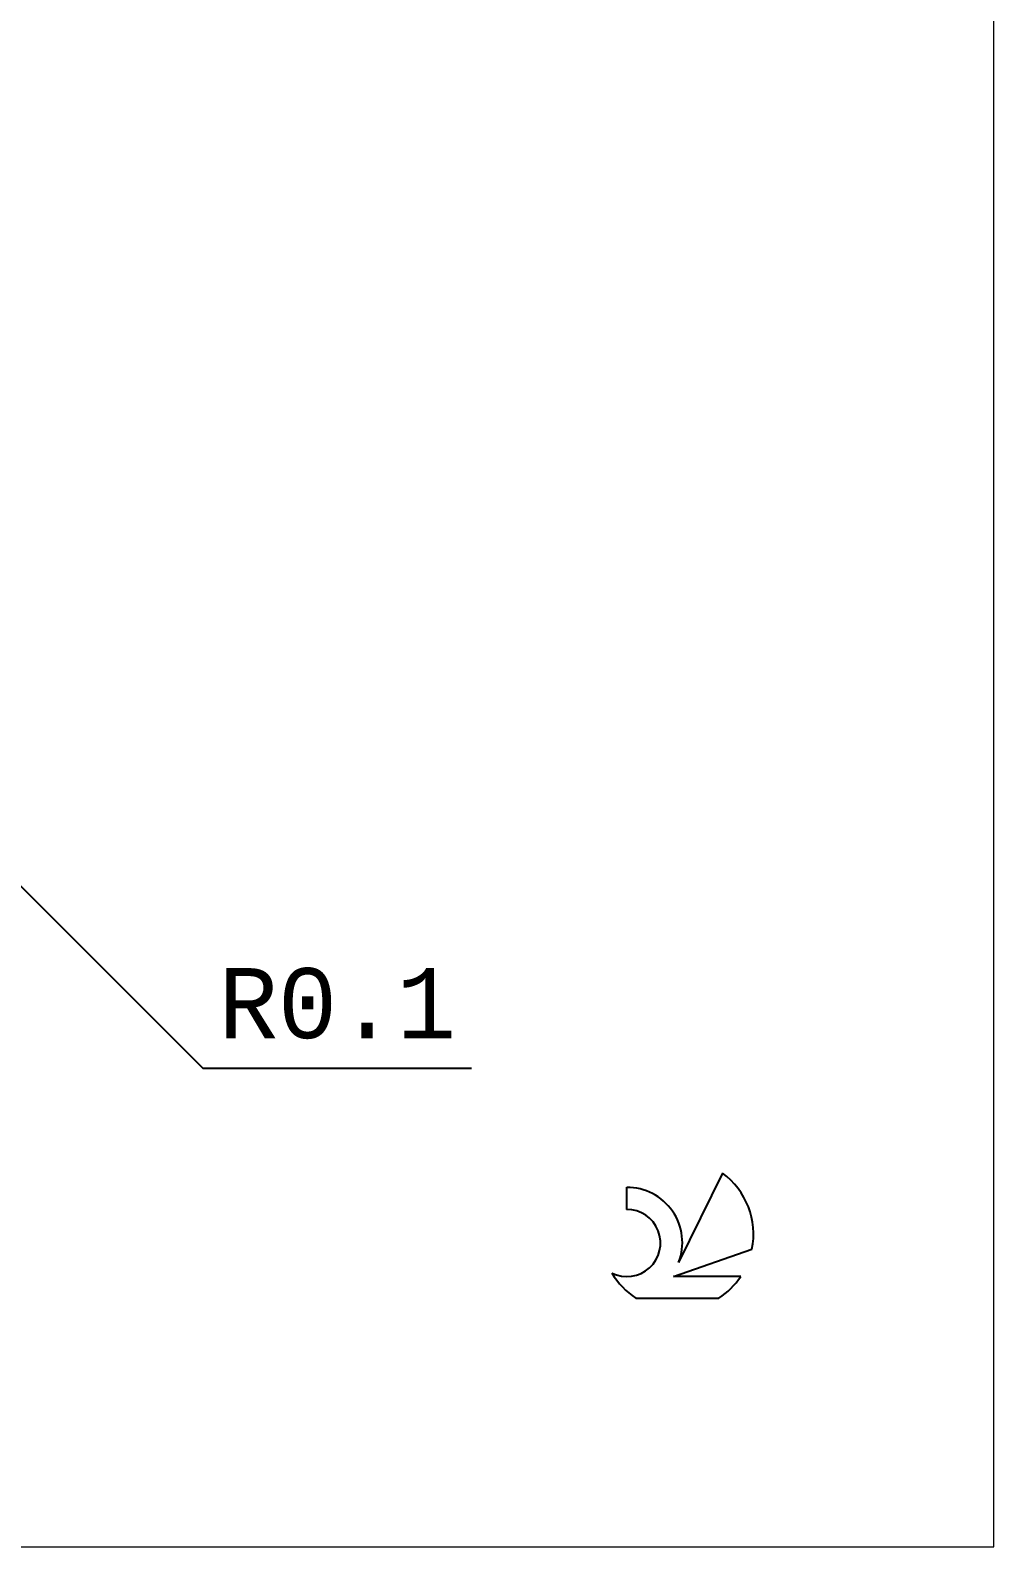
# Model space of a CAD drawing. Header units: millimetres. Extents: x -85 to 89, y -50 to 71.
# Drawn here: x 41 to 89.1, y -49.5 to 26.2 of the extents above; entities that cross this region are included whole.
import ezdxf
from ezdxf.enums import TextEntityAlignment as Align

# ---------------------------------------------------------------- set-up
doc = ezdxf.new("R2010")
doc.units = ezdxf.units.MM
doc.header["$LTSCALE"] = 7.1
for name, color, linetype in [('2', 7, 'CONTINUOUS'), ('INFTOTAL', 9, 'CONTINUOUS'), ('SK6', 5, 'CONTINUOUS')]:
    doc.layers.add(name, color=color, linetype=linetype)
doc.styles.get("Standard").update_dxf_attribs({"font": 'Monospac821 BT'})

msp = doc.modelspace()

# ---------------------------------------------------------------- linework, layer by layer
at = {"layer": '2', "color": 7, "linetype": 'CONTINUOUS', "lineweight": 25}
for p, q in [((26.971, -2.971), (49.598, -25.598)), ((49.598, -25.598), (63.023, -25.598))]:
    msp.add_line(p, q, dxfattribs=at)
at = {"layer": 'INFTOTAL', "color": 9, "linetype": 'CONTINUOUS', "lineweight": 18}
for p, q in [((89.1, -49.5), (89.1, 70.5)), ((-84.8, -49.5), (89.1, -49.5))]:
    msp.add_line(p, q, dxfattribs=at)
at = {"layer": 'SK6', "color": 5, "linetype": 'CONTINUOUS', "lineweight": 25}
for p, q in [((75.562, -30.844), (73.365, -35.301)), ((70.767, -31.548), (70.767, -32.651)), ((73.107, -36.002), (77.027, -34.641)), ((76.464, -36.002), (73.107, -36.002)), ((71.229, -37.084), (75.371, -37.084))]:
    msp.add_line(p, q, dxfattribs=at)
for centre, radius, start, end in [((73.3, -33.897), 3.8, 348.72386, 53.46911), ((70.789, -34.309), 2.76, 338.93794, 90.44457), ((70.778, -34.329), 1.677, 243.42147, 90.36024), ((73.3, -33.897), 3.8, 210.54837, 236.97802), ((73.3, -33.897), 3.8, 303.02198, 326.37322)]:
    msp.add_arc(centre, radius, start, end, dxfattribs=at)

# ---------------------------------------------------------------- texts
at = {"layer": '2', "color": 7, "linetype": 'CONTINUOUS', "lineweight": 25}
msp.add_text('R0.1', height=3.5, dxfattribs=at).set_placement((56.311, -24.098), align=Align.CENTER)

doc.saveas('drawing.dxf')
